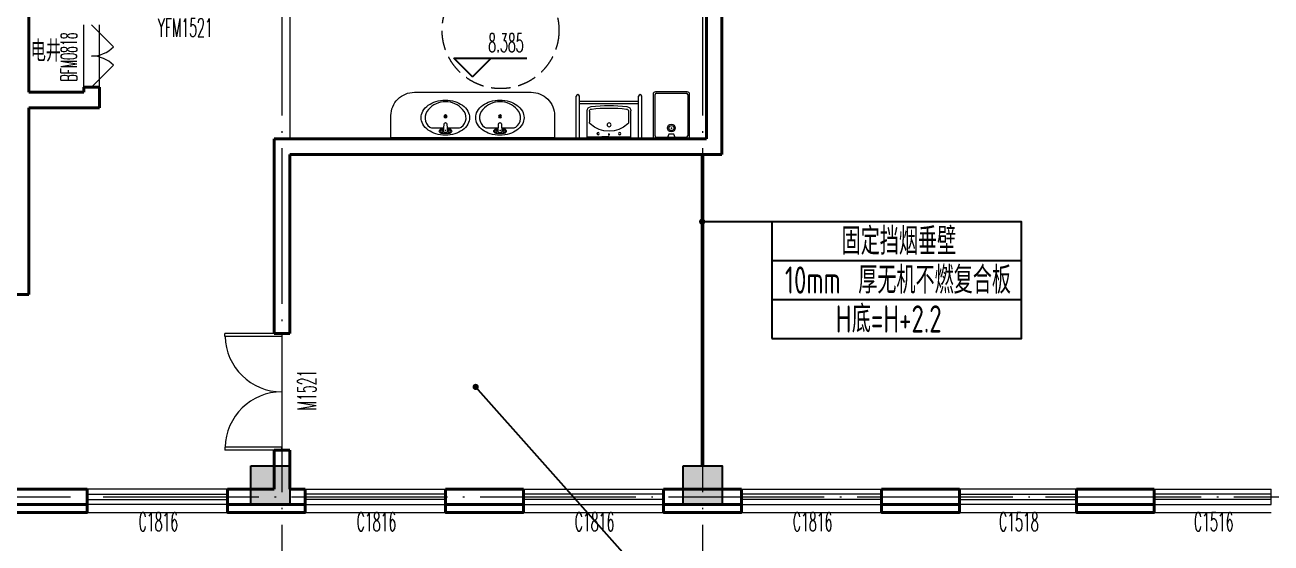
# Model space of a CAD drawing. Extents: x 1247970 to 1725648, y 860327 to 1277876.
# Drawn here: x 1323888 to 1339888, y 982545 to 989205 of the extents above; entities that cross this region are included whole.
import ezdxf

# ---------------------------------------------------------------- set-up
doc = ezdxf.new("R2010")
doc.units = 0
doc.header["$LTSCALE"] = 1000
doc.header["$MEASUREMENT"] = 0
for name, pattern in [('__DASH', [0.35, 0.25, -0.1]), ('DASH', [0.35, 0.25, -0.1]), ('DOTE', [2.42, 2, -0.2, 0.02, -0.2])]:
    doc.linetypes.add(name, pattern=pattern)
doc.layers.get('0').update_dxf_attribs({"color": 254})
for name, color, linetype in [('DIM_ELEV', 254, 'Continuous'), ('H-DYCB', 2, 'DASH'), ('H-P-BZ', 3, 'Continuous'), ('H-排烟窗', 3, 'Continuous'), ('PUB_TEXT', 254, 'Continuous'), ('S-COLU-HATCH', 251, 'Continuous'), ('S-COLU-LINE1', 254, 'Continuous')]:
    doc.layers.add(name, color=color, linetype=linetype)
for name, color, linetype, lineweight in [('DOTE', 14, 'DOTE', 9), ('LVTRY', 251, 'Continuous', 13), ('STAIR', 254, 'Continuous', 18), ('WALL', 254, 'Continuous', 40), ('WINDOW', 254, 'Continuous', 15), ('WINDOW_TEXT', 251, 'Continuous', 25), ('平面-看线', 251, 'Continuous', 15)]:
    doc.layers.add(name, color=color, linetype=linetype, lineweight=lineweight)
doc.styles.add('_TCH_DIM', font='SIMPLEX.shx', dxfattribs={"width": 0.7, "bigfont": 'GBCBIG.shx'})
doc.styles.add('_TCH_WINDOW', font='SIMPLEX.shx', dxfattribs={"width": 0.7, "height": 3.5, "bigfont": 'GBCBIG.shx'})
doc.styles.add('HZTXT', font='tssdeng.shx', dxfattribs={"width": 0.7, "bigfont": 'hztxt.shx'})
doc.styles.get("Standard").update_dxf_attribs({"font": 'gbenor.shx', "bigfont": 'gbcbig.shx'})

# ---------------------------------------------------------------- blocks, each defined once
blk = doc.blocks.new('_LV1')
for p, q in [((-280, 0), (280, 0)), ((-280, 0), (-280, -361)), ((280, 0), (280, -361)), ((-280, -29), (280, -29)), ((0, -29), (-90, -29)), ((-90, -29), (90, -29)), ((-251, -356), (-251, -214)), ((251, -356), (251, -215))]:
    blk.add_line(p, q)
for centre, radius in [((-139, -69), 15), ((1, -182), 24.9), ((0, -57), 8), ((139, -69), 15)]:
    blk.add_circle(centre, radius)
for centre, radius, start, end in [((0, -452), 354, 46.7581, 133.1543), ((-223, -214), 28, 133.1543, 180), ((223, -215), 28, 0, 46.7581), ((-224, -361), 56, 180, 263.481), ((-223, -356), 28, 180, 263.4984), ((0, 1600), 2029, 263.481, 276.519), ((0, 1600), 1997, 263.4984, 276.5122), ((223, -356), 28, 276.5122, 0), ((224, -361), 56, 276.519, 0)]:
    blk.add_arc(centre, radius, start, end)
blk = doc.blocks.new('A$C549C535F')
at = {"layer": 'LVTRY'}
for p, q in [((0, 0), (-550, 0)), ((0, -40), (-550, -40)), ((-485, -800), (-485, -40)), ((-455, -800), (-455, -40)), ((0, -800), (-550, -800)), ((0, -840), (-550, -840))]:
    blk.add_line(p, q, dxfattribs=at)
for centre in [(-550, -20), (-550, -820)]:
    blk.add_arc(centre, 20, 89.9994, 269.9994, dxfattribs=at)
at = {"layer": 'LVTRY', "extrusion": (0, 0, -1), "zscale": -1, "rotation": 90}
blk.add_blockref('_LV1', (0, -420), dxfattribs=at)
blk = doc.blocks.new('rewerwer')
at = {"layer": 'S-COLU-HATCH'}
h = blk.add_hatch(color=256, dxfattribs=at)
h.dxf.hatch_style = 1
h.paths.add_polyline_path([(1326788, 1137956), (1327288, 1137956), (1327288, 1137456), (1326788, 1137456)])
h = blk.add_hatch(color=256, dxfattribs=at)
h.dxf.hatch_style = 1
h.paths.add_polyline_path([(1332338, 1137956), (1332838, 1137956), (1332838, 1137456), (1332338, 1137456)])
at = {"layer": 'S-COLU-LINE1'}
for points in [[(1326788, 1137956), (1327288, 1137956), (1327288, 1137456), (1326788, 1137456)], [(1332338, 1137956), (1332838, 1137956), (1332838, 1137456), (1332338, 1137456)]]:
    blk.add_lwpolyline(points, close=True, dxfattribs=at)
blk = doc.blocks.new('$DorLib2D$00000116')
at = {"color": 0}
for p, q in [((-0.5, 0), (-0.146, 0.354)), ((0.5, 0), (0.146, 0.354))]:
    blk.add_line(p, q, dxfattribs=at)
for centre, start, end in [((-0.5, 0), 0, 45), ((0.5, 0), 135, 180)]:
    blk.add_arc(centre, 0.5, start, end, dxfattribs=at)
blk = doc.blocks.new('$DorLib2D$00000002')
for p, q in [((-0.5, 0), (-0.5, 0.4875)), ((-0.475, 0.4875), (-0.5, 0.4875)), ((-0.475, 0), (-0.475, 0.4875)), ((0.475, 0), (0.475, 0.4875)), ((0.475, 0.4875), (0.5, 0.4875)), ((0.5, 0), (0.5, 0.4875)), ((-0.5, 0), (-0.475, 0)), ((0.5, 0), (0.475, 0))]:
    blk.add_line(p, q)
at = {"lineweight": 13}
for centre, start, end in [((-0.4875, 0), 0, 88.53072), ((0.4875, 0), 91.46928, 180)]:
    blk.add_arc(centre, 0.4875, start, end, dxfattribs=at)
blk = doc.blocks.new('$WINLIB2D$00000001')
at = {"color": 0}
for points in [[(-0.5, 0.5), (-0.5, -0.5)], [(-0.5, 0.5), (0.5, 0.5)], [(0.5, -0.5), (0.5, 0.5)], [(0.5, 0.1667), (-0.5, 0.1667)], [(0.5, -0.1667), (-0.5, -0.1667)], [(-0.5, -0.5), (0.5, -0.5)]]:
    blk.add_lwpolyline(points, dxfattribs=at)
blk = doc.blocks.new('$lvtry$00000187')
at = {"color": 0}
for p, q in [((-285, -420, 0), (-285, -40, 0)), ((-265, -20, 0), (265, -20, 0)), ((285, -40, 0), (285, -420, 0)), ((285, -180, 0), (245, -198, 0)), ((245, -198, 0), (245, -263, 0)), ((245, -263, 0), (285, -280, 0)), ((265, -440, 0), (-265, -440, 0))]:
    blk.add_line(p, q, dxfattribs=at)
at = {"color": 0, "elevation": 0}
blk.add_lwpolyline([(305, -430, -0.414214), (275, -460), (-275, -460, -0.414214), (-305, -430), (-305, -30, -0.414214), (-275, 0), (275, 0, -0.414214), (305, -30)], format="xyb", close=True, dxfattribs=at)
at = {"color": 0}
for radius in [50, 32.5]:
    blk.add_circle((165, -230, 0), radius, dxfattribs=at)
for centre, start, end in [((-265, -40, 0), 90, 180), ((265, -40, 0), 0, 90), ((-265, -420, 0), 180, 270), ((265, -420, 0), 270, 0)]:
    blk.add_arc(centre, 20, start, end, dxfattribs=at)
for p in [(0, 0, 0), (165, -230, 0)]:
    blk.add_point(p, dxfattribs=at)
blk = doc.blocks.new('$lvtry$00000196')
at = {"color": 0}
for points in [[(219, -385, 0.106486), (289, -308, 0.130324), (310, -225, 0.130324), (289, -143, 0.106486), (219, -66, 0.084172), (123, -18, 0.073176), (0, 0, 0.073176), (-123, -18, 0.084172), (-219, -66, 0.106486), (-289, -143, 0.130324), (-310, -225, 0.130324), (-289, -308, 0.106486), (-219, -385, 0.084172), (-123, -433, 0.073176), (0, -451, 0.073176), (123, -433, 0.084172)], [(-22, -44), (-17, -142, 1), (21, -142), (26, -44, 0.493794)]]:
    blk.add_lwpolyline(points, format="xyb", close=True, dxfattribs=at)
for points in [[(-218, -329, -0.467303), (-199, -103, -0.154885), (-179, -96), (-17, -96, -0.154885)], [(21, -96), (183, -96, -0.154885), (203, -103, -0.467303), (222, -329, -0.210278), (2, -430, -0.210278), (-218, -329, -0.467303)]]:
    blk.add_lwpolyline(points, format="xyb", dxfattribs=at)
for points in [[(-52, -25), (56, -25)], [(-52, -78), (-20, -78)], [(24, -78), (56, -78)]]:
    blk.add_lwpolyline(points, dxfattribs=at)
for centre, radius in [((-52, -52), 19.4), ((-52, -52), 12.6), ((56, -52), 19.4), ((56, -52), 12.6), ((2, -241), 19.7), ((2, -241), 14.7)]:
    blk.add_circle(centre, radius, dxfattribs=at)
for centre, start, end in [((-52, -52), 90, 270), ((56, -52), 270, 90)]:
    blk.add_arc(centre, 26.5, start, end, dxfattribs=at)
for p in [(2, -62), (2, -241)]:
    blk.add_point(p, dxfattribs=at)

msp = doc.modelspace()

# ---------------------------------------------------------------- linework, layer by layer
at = {"layer": 'DIM_ELEV'}
for p, q in [((1329636, 988535.9), (1329396, 988775.9)), ((1329396, 988775.9), (1330331.3, 988775.9)), ((1329636, 988535.9), (1329876, 988775.9))]:
    msp.add_line(p, q, dxfattribs=at)
at = {"layer": 'DOTE'}
for p, q in [((1327187.7, 1002139.4), (1327187.7, 979939.4)), ((1332587.7, 1002139.4), (1332587.7, 979939.4)), ((1291011.4, 983139.4), (1368287.7, 983139.4))]:
    msp.add_line(p, q, dxfattribs=at)
at = {"layer": 'H-DYCB', "const_width": 50}
msp.add_lwpolyline([(1332587.7, 983539.4), (1332587.7, 987539.4)], dxfattribs=at)
at = {"layer": 'H-P-BZ', "const_width": 40}
msp.add_lwpolyline([(1332603.5, 986675.9, 1), (1332563.5, 986675.9, 1)], format="xyb", close=True, dxfattribs=at)
at = {"layer": 'H-P-BZ'}
msp.add_lwpolyline([(1333785.6, 986675.9), (1332583.5, 986675.9)], dxfattribs=at)
at = {"layer": 'H-P-BZ', "lineweight": -2}
msp.add_lwpolyline([(1333476.1, 985175.9), (1336683.8, 985175.9), (1336683.8, 986675.9), (1333476.1, 986675.9)], close=True, dxfattribs=at)
for points in [[(1333476.1, 986175.9), (1336683.8, 986175.9)], [(1333476.1, 985675.9), (1336683.8, 985675.9)]]:
    msp.add_lwpolyline(points, dxfattribs=at)
at = {"layer": 'H-排烟窗', "const_width": 40}
msp.add_lwpolyline([(1329688.3, 984537.4, 1), (1329661.7, 984567.3, 1)], format="xyb", close=True, dxfattribs=at)
at = {"layer": 'H-排烟窗'}
msp.add_lwpolyline([(1332184.1, 981725.1), (1329675, 984552.4)], dxfattribs=at)
at = {"layer": 'LVTRY'}
msp.add_lwpolyline([(1330687.7, 987739.4), (1328587.7, 987739.4), (1328587.7, 988039.4, -0.4142136), (1328887.7, 988339.4), (1330387.7, 988339.4, -0.4142136), (1330687.7, 988039.4)], format="xyb", close=True, dxfattribs=at)
msp.add_lwpolyline([(1330687.7, 987739.4), (1328587.7, 987739.4), (1328587.7, 987759.4), (1330687.7, 987759.4)], close=True, dxfattribs=at)
at = {"layer": 'STAIR', "color": 8, "linetype": '__DASH'}
msp.add_circle((1329994.4, 989136.1), 750, dxfattribs=at)
at = {"layer": 'WALL'}
for p, q in [((1332637.7, 987739.4), (1332637.7, 990139.4)), ((1332837.7, 987539.4), (1332837.7, 990239.4)), ((1323937.7, 989389.4), (1323937.7, 988339.4)), ((1323937.7, 988339.4), (1324643.5, 988339.4)), ((1324843.5, 988405.3), (1324643.5, 988405.3)), ((1324643.5, 988405.3), (1324643.5, 988339.4)), ((1324843.5, 988139.4), (1324843.5, 988405.3)), ((1323937.7, 988139.4), (1324843.5, 988139.4)), ((1323937.7, 988139.4), (1323937.7, 985739.4)), ((1327287.7, 987739.4), (1327087.7, 987739.4)), ((1327087.7, 987739.4), (1327087.7, 987639.4)), ((1327287.7, 987739.4), (1332637.7, 987739.4)), ((1327087.7, 987639.4), (1327087.7, 985239.4)), ((1327287.7, 987539.4), (1332837.7, 987539.4)), ((1327287.7, 985239.4), (1327287.7, 987539.4)), ((1320437.7, 985739.4), (1323937.7, 985739.4)), ((1327087.7, 985239.4), (1327287.7, 985239.4)), ((1327287.7, 983739.4), (1327087.7, 983739.4)), ((1327087.7, 983739.4), (1327087.7, 983239.4)), ((1327287.7, 983239.4), (1327287.7, 983739.4)), ((1324687.7, 983239.4), (1323687.7, 983239.4)), ((1324687.7, 983039.4), (1324687.7, 983239.4)), ((1327087.7, 983239.4), (1326487.7, 983239.4)), ((1326487.7, 983239.4), (1326487.7, 983039.4)), ((1327487.7, 983239.4), (1327287.7, 983239.4)), ((1327487.7, 983039.4), (1327487.7, 983239.4)), ((1330287.7, 983239.4), (1329287.7, 983239.4)), ((1329287.7, 983239.4), (1329287.7, 983039.4)), ((1330287.7, 983039.4), (1330287.7, 983239.4)), ((1333087.7, 983239.4), (1332087.7, 983239.4)), ((1332087.7, 983239.4), (1332087.7, 983039.4)), ((1333087.7, 983039.4), (1333087.7, 983239.4)), ((1335887.7, 983239.4), (1334887.7, 983239.4)), ((1334887.7, 983239.4), (1334887.7, 983039.4)), ((1335887.7, 983039.4), (1335887.7, 983239.4)), ((1338387.7, 983239.4), (1337387.7, 983239.4)), ((1337387.7, 983239.4), (1337387.7, 983039.4)), ((1338387.7, 983039.4), (1338387.7, 983239.4)), ((1323687.7, 983039.4), (1324687.7, 983039.4)), ((1326487.7, 983039.4), (1327187.7, 983039.4)), ((1327187.7, 983039.4), (1327487.7, 983039.4)), ((1329287.7, 983039.4), (1330287.7, 983039.4)), ((1332087.7, 983039.4), (1333087.7, 983039.4)), ((1334887.7, 983039.4), (1335887.7, 983039.4)), ((1337387.7, 983039.4), (1338387.7, 983039.4))]:
    msp.add_line(p, q, dxfattribs=at)
for points in [[(1324687.7, 983039.4), (1324687.7, 982939.4), (1323687.7, 982939.4), (1323687.7, 983039.4)], [(1327487.7, 983039.4), (1327487.7, 982939.4), (1326487.7, 982939.4), (1326487.7, 983039.4)], [(1330287.7, 983039.4), (1330287.7, 982939.4), (1329287.7, 982939.4), (1329287.7, 983039.4)], [(1333087.7, 983039.4), (1333087.7, 982939.4), (1332087.7, 982939.4), (1332087.7, 983039.4)], [(1335887.7, 983039.4), (1335887.7, 982939.4), (1334887.7, 982939.4), (1334887.7, 983039.4)], [(1338387.7, 983039.4), (1338387.7, 982939.4), (1337387.7, 982939.4), (1337387.7, 983039.4)]]:
    msp.add_lwpolyline(points, dxfattribs=at)
at = {"layer": 'WINDOW'}
for p, q in [((1327287.7, 989389.4), (1327287.7, 987739.4)), ((1324643.5, 988405.3), (1324643.5, 989205.3)), ((1324843.5, 988405.3), (1324843.5, 989205.3))]:
    msp.add_line(p, q, dxfattribs=at)
at = {"layer": 'WINDOW', "linetype": 'DASH'}
msp.add_line((1327087.7, 987739.4), (1327287.7, 987739.4), dxfattribs=at)
at = {"layer": '平面-看线'}
for points in [[(1324687.7, 982939.4), (1326487.7, 982939.4)], [(1327487.7, 982939.4), (1329287.7, 982939.4)], [(1330287.7, 982939.4), (1332087.7, 982939.4)], [(1333087.7, 982939.4), (1334887.7, 982939.4)], [(1335887.7, 982939.4), (1337387.7, 982939.4)], [(1338387.7, 982939.4), (1339887.7, 982939.4)]]:
    msp.add_lwpolyline(points, dxfattribs=at)

# ---------------------------------------------------------------- block references
at = {"rotation": 270}
msp.add_blockref('A$C549C535F', (1331806.8, 987739.4), dxfattribs=at)
at = {"layer": 'LVTRY', "rotation": 269.9999999966305}
msp.add_blockref('$lvtry$00000187', (1332417.7, 988044.4), dxfattribs=at)
at = {"layer": 'LVTRY', "yscale": -1, "rotation": 359.9999999966305}
for p in [(1329285.8, 987787.8), (1329985.8, 987787.8)]:
    msp.add_blockref('$lvtry$00000196', p, dxfattribs=at)
at = {"layer": 'S-COLU-LINE1'}
msp.add_blockref('rewerwer', (0, -154416.7), dxfattribs=at)
at = {"layer": 'WINDOW'}
ref = msp.add_blockref('$DorLib2D$00000002', (1325937.7, 989489.4), dxfattribs=dict(at, xscale=-1500, yscale=1500, zscale=-1500, rotation=3.274699234132773e-10))
ref.add_attrib('A', 'YFM1521', (1325593.3, 989050.4), dxfattribs={"layer": 'WINDOW_TEXT', "height": 238, "style": '_TCH_WINDOW', "width": 0.494118})
ref = msp.add_blockref('$DorLib2D$00000116', (1324743.5, 988805.3), dxfattribs=dict(at, xscale=-800, yscale=-800, zscale=-800, rotation=89.99999999805766))
ref.add_attrib('A', 'BFM0818', (1324555.1, 988479.4), dxfattribs={"layer": 'WINDOW_TEXT', "height": 208.25, "rotation": 90, "style": '_TCH_WINDOW', "width": 0.494118})
ref = msp.add_blockref('$DorLib2D$00000002', (1327187.7, 984489.4), dxfattribs=dict(at, xscale=-1500, yscale=-1500, zscale=-1500, rotation=270.0000000000563))
ref.add_attrib('A', 'M1521', (1327626.7, 984251.4), dxfattribs={"layer": 'WINDOW_TEXT', "height": 238, "rotation": 90, "style": '_TCH_WINDOW', "width": 0.494118})
ref = msp.add_blockref('$WINLIB2D$00000001', (1325587.7, 983139.4), dxfattribs=dict(at, xscale=1800, yscale=-200, zscale=1800, rotation=179.9999999999983))
ref.add_attrib('A', 'C1816', (1325346.9, 982700.4), dxfattribs={"layer": 'WINDOW_TEXT', "height": 238, "rotation": 360, "style": '_TCH_WINDOW', "width": 0.494118})
ref = msp.add_blockref('$WINLIB2D$00000001', (1328387.7, 983139.4), dxfattribs=dict(at, xscale=-1800, yscale=-200, zscale=-1800, rotation=179.9999999999972))
ref.add_attrib('A', 'C1816', (1328146.9, 982700.4), dxfattribs={"layer": 'WINDOW_TEXT', "height": 238, "rotation": 360, "style": '_TCH_WINDOW', "width": 0.494118})
ref = msp.add_blockref('$WINLIB2D$00000001', (1331187.7, 983139.4), dxfattribs=dict(at, xscale=-1800, yscale=-200, zscale=-1800, rotation=179.9999999999972))
ref.add_attrib('A', 'C1816', (1330946.9, 982700.4), dxfattribs={"layer": 'WINDOW_TEXT', "height": 238, "rotation": 360, "style": '_TCH_WINDOW', "width": 0.494118})
ref = msp.add_blockref('$WINLIB2D$00000001', (1333987.7, 983139.4), dxfattribs=dict(at, xscale=-1800, yscale=-200, zscale=-1800, rotation=179.9999999999972))
ref.add_attrib('A', 'C1816', (1333746.9, 982700.4), dxfattribs={"layer": 'WINDOW_TEXT', "height": 238, "rotation": 360, "style": '_TCH_WINDOW', "width": 0.494118})
ref = msp.add_blockref('$WINLIB2D$00000001', (1336637.7, 983139.4), dxfattribs=dict(at, xscale=1500, yscale=-200, zscale=1500, rotation=179.9999999999972))
ref.add_attrib('A', 'C1518', (1336394.1, 982700.4), dxfattribs={"layer": 'WINDOW_TEXT', "height": 238, "rotation": 360, "style": '_TCH_WINDOW', "width": 0.494118})
ref = msp.add_blockref('$WINLIB2D$00000001', (1339137.7, 983139.4), dxfattribs=dict(at, xscale=-1500, yscale=-200, zscale=-1500, rotation=179.9999999999972))
ref.add_attrib('A', 'C1516', (1338896.9, 982700.4), dxfattribs={"layer": 'WINDOW_TEXT', "height": 238, "rotation": 360, "style": '_TCH_WINDOW', "width": 0.494118})

# ---------------------------------------------------------------- texts
at = {"layer": 'DIM_ELEV', "color": 7, "style": '_TCH_DIM', "width": 0.494118}
msp.add_text('8.385', height=238, dxfattribs=at).set_placement((1329836.9, 988856))
at = {"layer": 'H-P-BZ', "color": 7, "style": 'HZTXT', "width": 0.7}
for s, p in [('固定挡烟垂壁', (1334373.9, 986250.9)), ('10mm', (1333645.2, 985750.9)), ('厚无机不燃复合板', (1334587.5, 985750.9)), ('H', (1334297.8, 985250.9)), ('底', (1334505.1, 985250.9)), ('=H+2.2', (1334750.1, 985250.9))]:
    msp.add_text(s, height=350, dxfattribs=at).set_placement(p)
at = {"layer": 'PUB_TEXT', "color": 7}
msp.add_text('电井', height=270.07, dxfattribs=at).set_placement((1323961.9, 988734.6))

doc.saveas('drawing.dxf')
